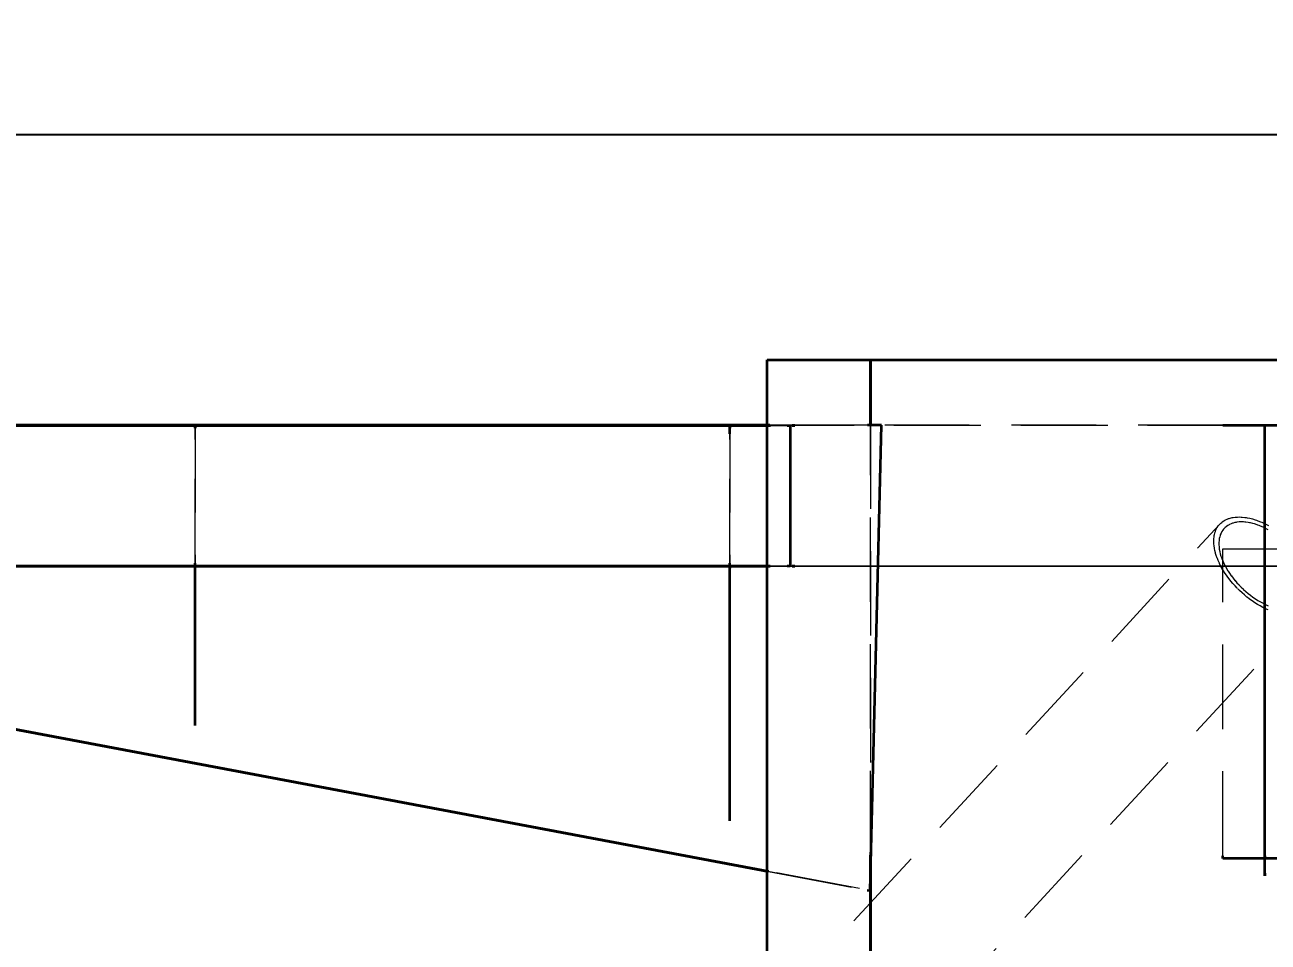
# Model space of a CAD drawing. Header units: millimetres. Extents: x -9090 to 13149, y 29520 to 42516.
# Drawn here: x -3440 to -1232, y 40887 to 42516 of the extents above; entities that cross this region are included whole.
import ezdxf

# ---------------------------------------------------------------- set-up
doc = ezdxf.new("R2010")
doc.units = ezdxf.units.MM
doc.linetypes.add('HIDDEN_50', pattern=[225, 150, -75])
for name, color, linetype, lineweight in [('DIMENSIONS', 3, 'Continuous', 18), ('PLATE_HIDDEN', 8, 'HIDDEN_50', 18), ('PLATE_VISIBLE', 7, 'Continuous', 35), ('PROFILE_HIDDEN', 9, 'HIDDEN_50', 18)]:
    doc.layers.add(name, color=color, linetype=linetype, lineweight=lineweight)
doc.styles.add('OpenSansCondensed-Light', font='OpenSansCondensed-Light.ttf')
doc.dimstyles.new('DIM_1_50', dxfattribs={"dimscale": 50, "dimtxt": 2.5, "dimasz": 2.5, "dimexe": 1.5, "dimexo": 1.5, "dimgap": 1, "dimtad": 1, "dimdec": 0, "dimzin": 12, "dimdsep": 46, "dimtxsty": 'OpenSansCondensed-Light', "dimtsz": 0.00125, "dimcen": 2.5, "dimclrd": 3, "dimclre": 3, "dimclrt": 3, "dimazin": 3, "dimtfac": 0.5, "dimtmove": 2, "dimatfit": 3})

msp = doc.modelspace()

# ---------------------------------------------------------------- linework, layer by layer
at = {"layer": 'PLATE_HIDDEN'}
for p, q in [((-3138.1, 41799.9), (-3138.1, 41554.9)), ((-3138.1, 41554.9), (-3138.1, 41799.9)), ((-3138.1, 41559.9), (-3138.1, 41799.9)), ((-2188.1, 41799.9), (-2188.1, 41554.9)), ((-2188.1, 41554.9), (-2188.1, 41799.9)), ((-1944.1, 41804.9), (-2123.9, 41804.9)), ((-1957.9, 41804.9), (-2122.5, 41804.9)), ((-2122.5, 41804.9), (-1957.9, 41804.9)), ((-2121.9, 41804.9), (-1238.1, 41804.9)), ((-2121.9, 41804.9), (-1238.1, 41804.9)), ((-2121.9, 41804.9), (-1238.1, 41804.9)), ((-2113.1, 41804.9), (-2118.1, 41804.9)), ((-2118.1, 41804.9), (-2113.1, 41804.9)), ((-2077.8, 41804.8), (-2117.8, 41804.8)), ((-2117.5, 41804.9), (-1313.1, 41804.9)), ((-1313.1, 41804.9), (-2117.5, 41804.9)), ((-2117.4, 41804.9), (-1313.1, 41804.9)), ((-1313.1, 41804.9), (-2117.4, 41804.9)), ((-2117.4, 41804.9), (-1313.1, 41804.9)), ((-1313.1, 41804.9), (-2117.4, 41804.9)), ((-2117.1, 41804.8), (-2092.1, 41804.8)), ((-2116.4, 41804.8), (-2086.5, 41804.8)), ((-2092.1, 41804.8), (-2077.7, 41804.8)), ((-1938.8, 41041.4), (-1938.8, 41807.1)), ((-1938.8, 41806.5), (-1938.8, 41047.1)), ((-1163.1, 41804.9), (-1313.1, 41804.9)), ((-1238.1, 41804.9), (-1238.1, 41554.9)), ((-1238.1, 41804.9), (640.6, 41804.9)), ((-1238.1, 41554.9), (-1238.1, 41804.9)), ((-1238.1, 41554.9), (-1238.1, 41804.9)), ((-1238.1, 41804.9), (3371.5, 41804.9)), ((-1238.1, 41804.9), (-1238.1, 41554.9)), ((-1238.1, 41804.9), (-1238.1, 41554.9)), ((-1238.1, 41804.9), (-1238.1, 41554.9)), ((-2188.1, 41559.9), (-2188.1, 41789.9)), ((-1313.1, 41040.6), (-1313.1, 41585.5)), ((-1313.1, 41585.5), (-1238.1, 41585.5)), ((-1238.1, 41585.5), (-1238.1, 41040.6)), ((-1238.1, 41585.5), (-1163.1, 41585.5)), ((-1238.1, 41040.6), (-1238.1, 41585.5)), ((-1163.1, 41554.9), (-5070.1, 41554.9)), ((-5070.1, 41554.9), (-1163.1, 41554.9)), ((-1238.1, 41554.9), (-3495.1, 41554.9)), ((-1238.1, 41554.9), (-3495.1, 41554.9)), ((-1238.1, 41554.9), (-3495.1, 41554.9)), ((-3420.1, 41554.9), (-1238.1, 41554.9)), ((-1238.1, 41554.9), (-3420.1, 41554.9)), ((-3420.1, 41554.9), (-1238.1, 41554.9)), ((-1238.1, 41554.9), (-3420.1, 41554.9)), ((-3213.1, 41554.9), (-3063.1, 41554.9)), ((-3138.1, 41552.5), (-3138.1, 41550.1)), ((-3138.1, 41550.1), (-3138.1, 41506.4)), ((-2263.1, 41554.9), (-2113.1, 41554.9)), ((-2188.1, 41551.4), (-2188.1, 41548)), ((-2113.1, 41554.9), (-2118.1, 41554.9)), ((-2077.8, 41554.8), (-2117.8, 41554.8)), ((-2117, 41554.8), (-2092.1, 41554.8)), ((-2086.5, 41554.8), (-2116.5, 41554.8)), ((-2092.1, 41554.8), (-2077.7, 41554.8)), ((640.6, 41554.9), (-1238.1, 41554.9)), ((-1238.1, 41554.9), (599.5, 41554.9)), ((640.6, 41554.9), (-1238.1, 41554.9)), ((640.6, 41554.9), (-1238.1, 41554.9)), ((-1238.1, 41554.9), (640.6, 41554.9)), ((4754.9, 41554.9), (-1238.1, 41554.9)), ((-1238.1, 41554.9), (-1238.1, 41009.9)), ((-2188.1, 41548), (-2188.1, 41474.2)), ((-3138.1, 41506.4), (-3138.1, 41272.1)), ((-2188.1, 41474.2), (-2188.1, 41102.4)), ((-2121.2, 41013.1), (-1944.4, 40979.7)), ((-2119.6, 41012.7), (-1957.9, 40982.3)), ((-1957.9, 40982.3), (-2119.6, 41012.7))]:
    msp.add_line(p, q, dxfattribs=at)
at = {"layer": 'PLATE_VISIBLE'}
for p, q in [((-2122, 37624.5), (-2122, 41921.4)), ((-2122, 41921.4), (-1938.8, 41921.4)), ((-1938.8, 41921.4), (-1938.8, 41806.5)), ((-1938.8, 41921.4), (3188.8, 41921.4)), ((-1938.8, 41807.1), (-1938.8, 41921.4)), ((-5070.1, 41804.9), (-2117.5, 41804.9)), ((-2117.5, 41804.9), (-5070.1, 41804.9)), ((-2123.9, 41804.9), (-4995.1, 41804.9)), ((-4920.1, 41804.9), (-2117.4, 41804.9)), ((-2117.4, 41804.9), (-4920.1, 41804.9)), ((-2122.5, 41804.9), (-4920.1, 41804.9)), ((-4920.1, 41804.9), (-2122.5, 41804.9)), ((-4920.1, 41804.9), (-2117.4, 41804.9)), ((-2117.4, 41804.9), (-4920.1, 41804.9)), ((-4121.5, 41804.8), (-2117.1, 41804.8)), ((-4097.9, 41804.8), (-2116.4, 41804.8)), ((-2117.8, 41804.8), (-3860, 41804.8)), ((-3495.1, 41804.9), (-2121.9, 41804.9)), ((-3495.1, 41804.9), (-2121.9, 41804.9)), ((-3495.1, 41804.9), (-2121.9, 41804.9)), ((-3063.1, 41804.9), (-3213.1, 41804.9)), ((-3213.1, 41804.9), (-3063.1, 41804.9)), ((-3138.1, 41804.9), (-3138.1, 41799.9)), ((-3138.1, 41799.9), (-3138.1, 41804.9)), ((-3138.1, 41799.9), (-3138.1, 41804.9)), ((-2118.1, 41804.9), (-2263.1, 41804.9)), ((-2263.1, 41804.9), (-2118.1, 41804.9)), ((-2188.1, 41804.9), (-2188.1, 41799.9)), ((-2188.1, 41799.9), (-2188.1, 41804.9)), ((-2188.1, 41789.9), (-2188.1, 41804.9)), ((-2086.5, 41804.8), (-2081.5, 41804.8)), ((-2081.5, 41804.8), (-2081.5, 41554.8)), ((-2072.8, 41804.8), (-2077.8, 41804.8)), ((-2077.7, 41804.8), (-2072.8, 41804.8)), ((-1919.2, 41804.9), (-1944.1, 41804.9)), ((-1939.4, 40978.8), (-1919.2, 41804.9)), ((-1313.1, 41804.9), (-1163.1, 41804.9)), ((-1238.1, 41004.9), (-1238.1, 41804.9)), ((-2119.6, 41012.7), (-4995.1, 41554.9)), ((-4215.8, 41554.8), (-2117, 41554.8)), ((-2117.8, 41554.8), (-3952.8, 41554.8)), ((-2116.5, 41554.8), (-3460.8, 41554.8)), ((-3063.1, 41554.9), (-3213.1, 41554.9)), ((-3138.1, 41554.9), (-3138.1, 41559.9)), ((-3138.1, 41272.1), (-3138.1, 41554.9)), ((-3138.1, 41554.9), (-3138.1, 41552.5)), ((-2118.1, 41554.9), (-2263.1, 41554.9)), ((-2188.1, 41554.9), (-2188.1, 41559.9)), ((-2188.1, 41102.4), (-2188.1, 41554.9)), ((-2188.1, 41554.9), (-2188.1, 41551.4)), ((-2081.5, 41554.8), (-2086.5, 41554.8)), ((-2072.8, 41554.8), (-2077.8, 41554.8)), ((-2077.7, 41554.8), (-2072.8, 41554.8)), ((-4853, 41528.1), (-2119.6, 41012.7)), ((-4852.6, 41528), (-2121.2, 41013.1)), ((-1938.8, 41047.1), (-1938.8, 37624.5)), ((-1938.8, 40400), (-1938.8, 41041.4)), ((-1313.1, 41035.6), (-1313.1, 41040.6)), ((-1238.1, 41035.6), (-1313.1, 41035.6)), ((-1238.1, 41040.6), (-1238.1, 41035.6)), ((-1238.1, 41035.6), (-1238.1, 41040.6)), ((-1163.1, 41035.6), (-1238.1, 41035.6)), ((-1238.1, 41009.9), (-1238.1, 41004.9)), ((-1944.4, 40979.7), (-1939.4, 40978.8))]:
    msp.add_line(p, q, dxfattribs=at)
at = {"layer": 'PROFILE_HIDDEN'}
for p, q in [((-1308.3, 41636.9), (-1305.2, 41638.4)), ((-1305.2, 41638.4), (-1303.1, 41639.2)), ((-1303.1, 41639.2), (-1301.8, 41639.6)), ((-1301.8, 41639.6), (-1298.3, 41640.6)), ((-1298.3, 41640.6), (-1296.1, 41641.1)), ((-1296.1, 41641.1), (-1294.7, 41641.4)), ((-1294.7, 41641.4), (-1290.8, 41641.9)), ((-1290.8, 41641.9), (-1288.4, 41642)), ((-1288.4, 41642), (-1286.8, 41642.1)), ((-1286.8, 41642.1), (-1282.7, 41642.2)), ((-1282.7, 41642.2), (-1280.2, 41642)), ((-1280.2, 41642), (-1278.5, 41641.9)), ((-1278.5, 41641.9), (-1274.1, 41641.5)), ((-1274.1, 41641.5), (-1271.6, 41641.1)), ((-1271.6, 41641.1), (-1269.6, 41640.8)), ((-1269.6, 41640.8), (-1265.1, 41639.9)), ((-1265.1, 41639.9), (-1262.5, 41639.2)), ((-1262.5, 41639.2), (-1260.5, 41638.7)), ((-1260.5, 41638.7), (-1255.8, 41637.3)), ((-2120.6, 40759.8), (-1318.9, 41628.8)), ((-1327, 41614.2), (-1326.2, 41616.5)), ((-1326.2, 41616.5), (-1325.9, 41617.5)), ((-1325.9, 41617.5), (-1324.5, 41620.6)), ((-1324.5, 41620.6), (-1323.4, 41622.6)), ((-1323.4, 41622.6), (-1322.9, 41623.5)), ((-1322.9, 41623.5), (-1321, 41626.3)), ((-1321, 41626.3), (-1319.6, 41628)), ((-1319.6, 41628), (-1318.9, 41628.8)), ((-1318.9, 41628.8), (-1316.6, 41631.2)), ((-1316.6, 41631.2), (-1314.9, 41632.6)), ((-1314.9, 41632.6), (-1314, 41633.3)), ((-1312.9, 41618.8), (-1314.7, 41616.1)), ((-1314, 41633.3), (-1311.3, 41635.2)), ((-1311.6, 41620.4), (-1312.9, 41618.8)), ((-1311, 41621.2), (-1311.6, 41620.4)), ((-1311.3, 41635.2), (-1309.4, 41636.3)), ((-1308.8, 41623.4), (-1311, 41621.2)), ((-1309.4, 41636.3), (-1308.3, 41636.9)), ((-1307.2, 41624.8), (-1308.8, 41623.4)), ((-1306.4, 41625.5), (-1307.2, 41624.8)), ((-1303.8, 41627.3), (-1306.4, 41625.5)), ((-1301.9, 41628.3), (-1303.8, 41627.3)), ((-1300.9, 41628.8), (-1301.9, 41628.3)), ((-1297.9, 41630.2), (-1300.9, 41628.8)), ((-1295.9, 41630.9), (-1297.9, 41630.2)), ((-1294.7, 41631.3), (-1295.9, 41630.9)), ((-1291.4, 41632.2), (-1294.7, 41631.3)), ((-1289.2, 41632.6), (-1291.4, 41632.2)), ((-1287.8, 41632.8), (-1289.2, 41632.6)), ((-1284.1, 41633.3), (-1287.8, 41632.8)), ((-1281.9, 41633.3), (-1284.1, 41633.3)), ((-1280.3, 41633.4), (-1281.9, 41633.3)), ((-1276.3, 41633.3), (-1280.3, 41633.4)), ((-1274, 41633.1), (-1276.3, 41633.3)), ((-1272.3, 41633), (-1274, 41633.1)), ((-1268.1, 41632.4), (-1272.3, 41633)), ((-1265.7, 41632), (-1268.1, 41632.4)), ((-1263.8, 41631.6), (-1265.7, 41632)), ((-1259.4, 41630.6), (-1263.8, 41631.6)), ((-1257, 41629.9), (-1259.4, 41630.6)), ((-1255, 41629.3), (-1257, 41629.9)), ((-1255.8, 41637.3), (-1253.2, 41636.4)), ((-1250.5, 41627.8), (-1255, 41629.3)), ((-1253.2, 41636.4), (-1251, 41635.6)), ((-1251, 41635.6), (-1246.3, 41633.8)), ((-1248.2, 41626.9), (-1250.5, 41627.8)), ((-1246, 41626.1), (-1248.2, 41626.9)), ((-1246.3, 41633.8), (-1243.8, 41632.7)), ((-1241.5, 41624.1), (-1246, 41626.1)), ((-1243.8, 41632.7), (-1241.5, 41631.7)), ((-1241.5, 41631.7), (-1236.7, 41629.4)), ((-1239.2, 41623), (-1241.5, 41624.1)), ((-1236.9, 41621.9), (-1239.2, 41623)), ((-1232.4, 41619.6), (-1236.9, 41621.9)), ((-1236.7, 41629.4), (-1234.3, 41628.1)), ((-1234.3, 41628.1), (-1231.9, 41626.9)), ((-1329.1, 41599.4), (-1329, 41602.3)), ((-1329, 41595.4), (-1329.1, 41599.4)), ((-1329, 41603.3), (-1328.6, 41607.1)), ((-1329, 41602.3), (-1329, 41603.3)), ((-1328.9, 41594.4), (-1329, 41595.4)), ((-1328.6, 41591.2), (-1328.9, 41594.4)), ((-1328.6, 41607.1), (-1328.1, 41609.7)), ((-1328.1, 41609.7), (-1327.9, 41610.7)), ((-1327.9, 41610.7), (-1327, 41614.2)), ((-1319.7, 41600.3), (-1319.9, 41596.6)), ((-1319.9, 41596.6), (-1319.9, 41595.7)), ((-1319.9, 41595.7), (-1319.9, 41592.9)), ((-1319.3, 41602.9), (-1319.7, 41600.3)), ((-1319.2, 41603.8), (-1319.3, 41602.9)), ((-1318.4, 41607.1), (-1319.2, 41603.8)), ((-1317.7, 41609.4), (-1318.4, 41607.1)), ((-1317.4, 41610.3), (-1317.7, 41609.4)), ((-1316.1, 41613.3), (-1317.4, 41610.3)), ((-1315.1, 41615.3), (-1316.1, 41613.3)), ((-1314.7, 41616.1), (-1315.1, 41615.3)), ((-1328, 41587), (-1328.6, 41591.2)), ((-1327.8, 41586.1), (-1328, 41587)), ((-1327.1, 41582.7), (-1327.8, 41586.1)), ((-1326, 41578.3), (-1327.1, 41582.7)), ((-1325.7, 41577.4), (-1326, 41578.3)), ((-1324.6, 41573.8), (-1325.7, 41577.4)), ((-1323, 41569.3), (-1324.6, 41573.8)), ((-1319.9, 41592.9), (-1319.7, 41589)), ((-1319.7, 41589), (-1319.6, 41588.1)), ((-1319.6, 41588.1), (-1319.2, 41585)), ((-1319.2, 41585), (-1318.4, 41580.9)), ((-1318.4, 41580.9), (-1318.2, 41580.1)), ((-1318.2, 41580.1), (-1317.4, 41576.8)), ((-1317.4, 41576.8), (-1316.2, 41572.6)), ((-1316.2, 41572.6), (-1315.9, 41571.7)), ((-1322.7, 41568.4), (-1323, 41569.3)), ((-1321.2, 41564.7), (-1322.7, 41568.4)), ((-1319.1, 41560.1), (-1321.2, 41564.7)), ((-1318.7, 41559.3), (-1319.1, 41560.1)), ((-1316.8, 41555.5), (-1318.7, 41559.3)), ((-1314.3, 41550.9), (-1316.8, 41555.5)), ((-1315.9, 41571.7), (-1314.7, 41568.3)), ((-1314.7, 41568.3), (-1313, 41564)), ((-1313.9, 41550.2), (-1314.3, 41550.9)), ((-1311.6, 41546.3), (-1313.9, 41550.2)), ((-1313, 41564), (-1312.6, 41563.2)), ((-1312.6, 41563.2), (-1311, 41559.6)), ((-1311, 41559.6), (-1308.8, 41555.2)), ((-1308.8, 41555.2), (-1308.4, 41554.6)), ((-1308.4, 41554.6), (-1306.4, 41550.9)), ((-1306.4, 41550.9), (-1303.8, 41546.5)), ((-1308.6, 41541.7), (-1311.6, 41546.3)), ((-1308.2, 41541.1), (-1308.6, 41541.7)), ((-1305.5, 41537.2), (-1308.2, 41541.1)), ((-1302.2, 41532.7), (-1305.5, 41537.2)), ((-1303.8, 41546.5), (-1303.4, 41545.9)), ((-1303.4, 41545.9), (-1301, 41542.2)), ((-1301.8, 41532.2), (-1302.2, 41532.7)), ((-1298.7, 41528.2), (-1301.8, 41532.2)), ((-1301, 41542.2), (-1298, 41537.9)), ((-1295, 41523.9), (-1298.7, 41528.2)), ((-1298, 41537.9), (-1297.6, 41537.4)), ((-1297.6, 41537.4), (-1294.8, 41533.7)), ((-1294.8, 41533.7), (-1291.4, 41529.5)), ((-1291.4, 41529.5), (-1291, 41529.1)), ((-1291, 41529.1), (-1287.9, 41525.4)), ((-1294.6, 41523.5), (-1295, 41523.9)), ((-1291.2, 41519.6), (-1294.6, 41523.5)), ((-1287.2, 41515.5), (-1291.2, 41519.6)), ((-1287.9, 41525.4), (-1284.2, 41521.4)), ((-1283.1, 41511.4), (-1286.9, 41515.1)), ((-1283.9, 41521.1), (-1280.4, 41517.5)), ((-1278.9, 41507.5), (-1283.1, 41511.4)), ((-1280.4, 41517.5), (-1276.4, 41513.7)), ((-1274.5, 41503.7), (-1278.6, 41507.2)), ((-1276.1, 41513.5), (-1272.3, 41510.1)), ((-1272.3, 41510.1), (-1268.1, 41506.5)), ((-1267.9, 41506.4), (-1263.9, 41503.2)), ((-1270.1, 41500), (-1274.5, 41503.7)), ((-1265.5, 41496.5), (-1269.8, 41499.8)), ((-1260.9, 41493.1), (-1265.5, 41496.5)), ((-1263.9, 41503.2), (-1259.5, 41500)), ((-1256.2, 41490), (-1260.8, 41493)), ((-1259.4, 41499.9), (-1255.1, 41496.9)), ((-1251.5, 41487), (-1256.2, 41490)), ((-1255.1, 41496.9), (-1250.6, 41494.1)), ((-1246.7, 41484.2), (-1251.4, 41486.9)), ((-1250.5, 41494), (-1246.1, 41491.4)), ((-1241.9, 41481.6), (-1246.7, 41484.2)), ((-1246.1, 41491.4), (-1241.6, 41488.9)), ((-1241.6, 41488.9), (-1237, 41486.6)), ((-1237, 41486.6), (-1232.5, 41484.6)), ((-2122.5, 40434.7), (-1158.4, 41479.7)), ((-1237.1, 41479.2), (-1241.9, 41481.6)), ((-1232.4, 41477), (-1237.1, 41479.2))]:
    msp.add_line(p, q, dxfattribs=at)

# ---------------------------------------------------------------- dimensions: what is measured, and where the dimension line sits
at = {"layer": 'DIMENSIONS'}
msp.add_linear_dim(base=(-5157.6, 42321.4), p1=(-5157.6, 41921.4), p2=(6388.4, 41921.4), dimstyle='DIM_1_50', dxfattribs=at).render()

doc.saveas('drawing.dxf')
